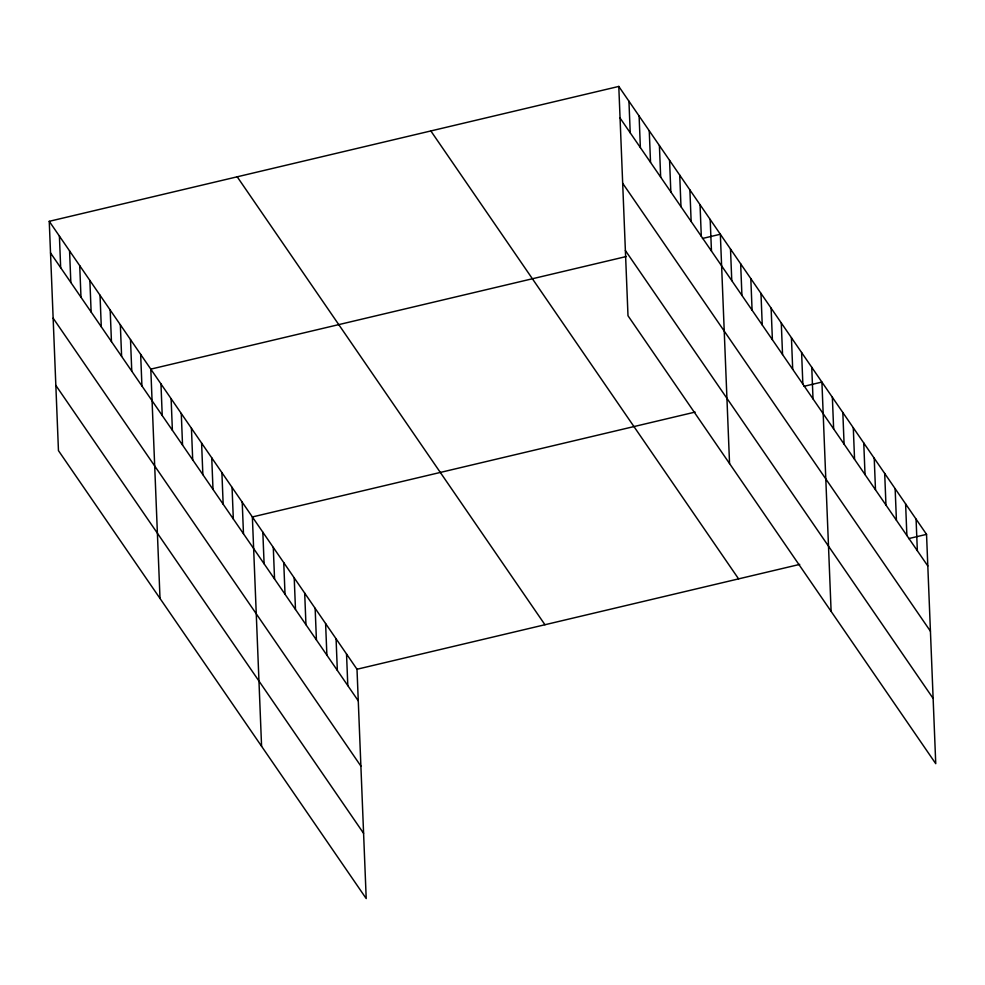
<?xml version="1.0" encoding="UTF-8"?>
<svg xmlns="http://www.w3.org/2000/svg" width="985" height="985" viewBox="0 0 985 985"><rect width="100%" height="100%" fill="white"/><g stroke="black" fill="none" stroke-linecap="round" stroke-linejoin="round"><path stroke-width="1.48" d="M49.25 221.317L357.001 669.246L366.211 898.566L58.46 450.637L49.25 221.317L618.789 86.434L926.54 534.362L935.75 763.683L627.999 315.754L618.789 86.434M626.374 256.506L150.803 369.129L160.013 598.461M702.44 238.481L720.343 234.245L729.553 463.578M695.114 412.087L252.369 516.953L261.579 746.273M804.006 386.305L821.909 382.069L831.118 611.389M357.001 669.246L799.746 564.393M908.638 538.598L926.54 534.362M620.058 118.028L927.808 565.969M622.68 183.284L930.431 631.213M625.376 250.51L933.127 698.439M430.839 130.943L738.59 578.872M237.2 176.795L544.951 624.736M50.518 252.911L358.269 700.852M53.141 318.167L360.892 766.096M55.837 385.394L363.588 833.322M916.075 519.132L917.343 550.738M905.609 503.901L906.877 535.508M895.143 488.671L896.424 520.277M884.69 473.44L885.958 505.046M874.224 458.21L875.493 489.816M863.759 442.979L865.027 474.585M853.293 427.749L854.561 459.355M842.828 412.518L844.096 444.124M832.362 397.3L833.642 428.894M811.751 367.282L813.019 398.888M801.593 352.507L802.861 384.101M791.435 337.72L792.703 369.326M781.277 322.932L782.546 354.538M771.12 308.157L772.4 339.763M760.974 293.37L762.242 324.976M750.816 278.595L752.084 310.201M740.658 263.808L741.927 295.414M730.501 249.033L731.769 280.626M710.185 219.47L711.466 251.064M700.039 204.683L701.308 236.289M689.882 189.896L691.15 221.502M679.724 175.121L680.992 206.727M669.566 160.333L670.834 191.94M659.408 145.558L660.676 177.165M649.25 130.771L650.531 162.377M639.105 115.996L640.373 147.602M628.947 101.209L630.215 132.815M346.535 654.015L347.803 685.622M336.07 638.785L337.338 670.391M325.604 623.554L326.885 655.16M315.151 608.324L316.419 639.93M304.685 593.093L305.953 624.699M294.219 577.863L295.488 609.469M283.754 562.632L285.022 594.238M273.288 547.401L274.556 579.008M262.835 532.183L264.103 563.777M242.212 502.165L243.48 533.771M232.054 487.39L233.322 518.984M221.896 472.603L223.164 504.209M211.738 457.816L213.006 489.422M201.593 443.041L202.861 474.647M191.435 428.253L192.703 459.86M181.277 413.478L182.545 445.085M171.119 398.691L172.387 430.297M160.961 383.916L162.229 415.51M140.658 354.354L141.926 385.948M130.5 339.566L131.768 371.173M120.342 324.779L121.611 356.385M110.185 310.004L111.453 341.61M100.027 295.217L101.295 326.823M89.869 280.442L91.137 312.048M79.723 265.654L80.992 297.261M69.566 250.879L70.834 282.486M59.408 236.092L60.676 267.698"/></g></svg>
